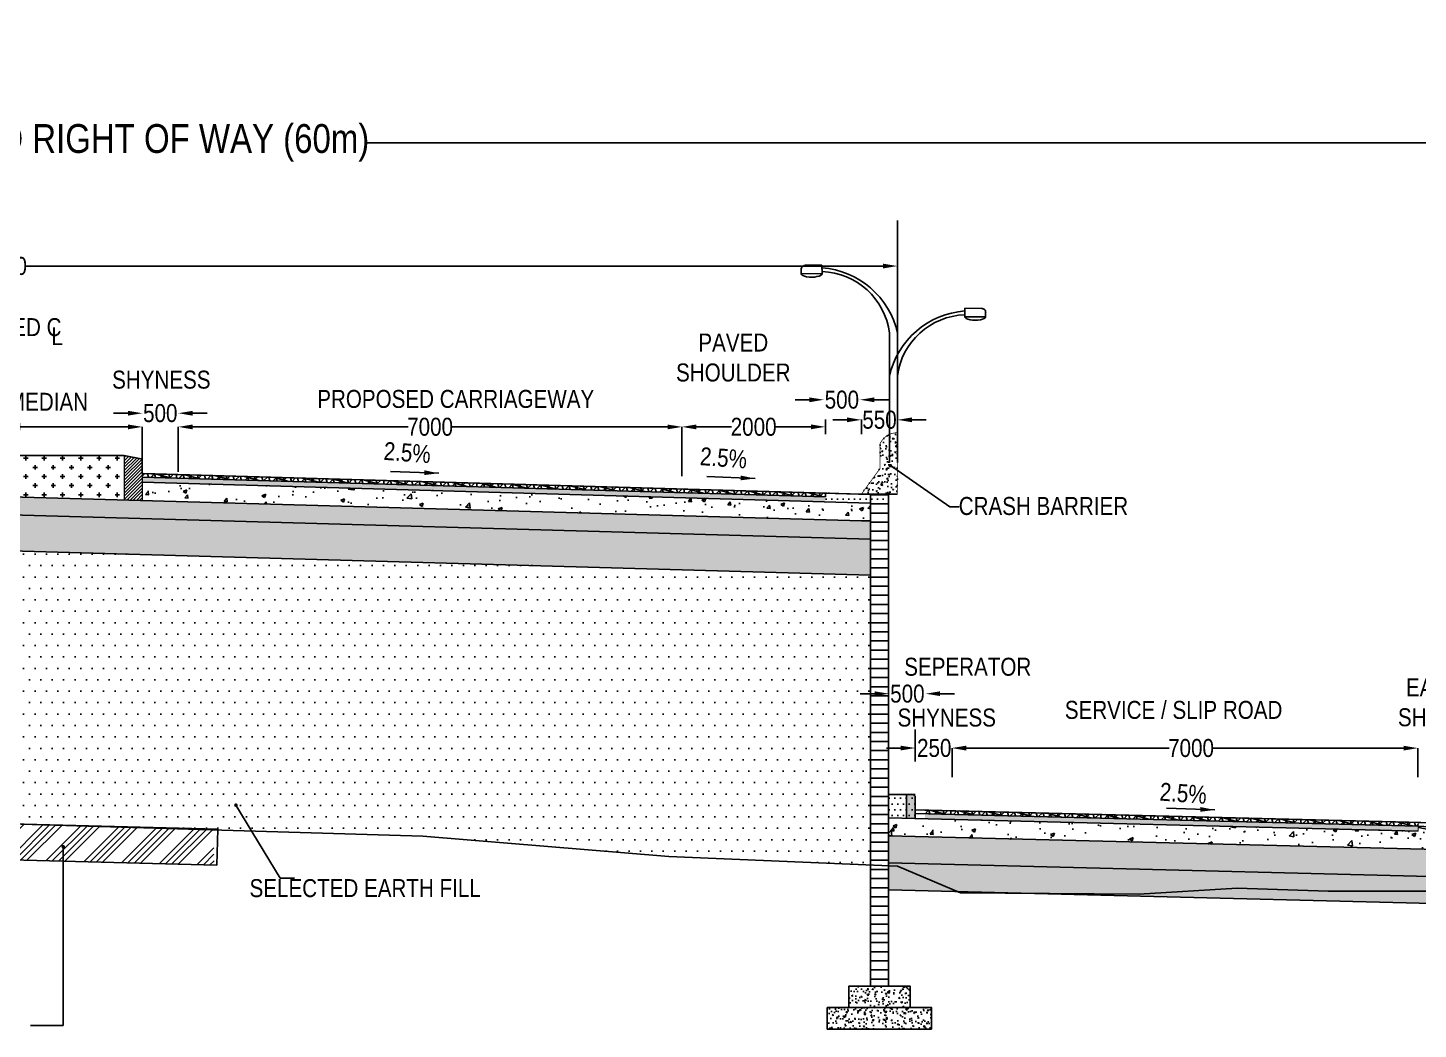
# Model space of a CAD drawing. Header units: millimetres. Extents: x 207528 to 778454, y -364692 to 101323.
# Drawn here: x 524444 to 543768, y -43203 to -29287 of the extents above; entities that cross this region are included whole.
import ezdxf

# ---------------------------------------------------------------- set-up
doc = ezdxf.new("R2010")
doc.units = ezdxf.units.MM
for name, color, linetype in [('Dim', 253, 'Continuous'), ('Dimension', 253, 'Continuous'), ('hatch', 253, 'Continuous')]:
    doc.layers.add(name, color=color, linetype=linetype)
doc.styles.add('DIM', font='ARIALN.TTF', dxfattribs={"height": 250})
doc.styles.add('STRIP PLAN STYLE', font='ARIALN.TTF')
doc.dimstyles.new('DIM', dxfattribs={"dimtxt": 250, "dimasz": 200, "dimexe": 0.18, "dimexo": 0.0625, "dimgap": 0.09, "dimtad": 0, "dimtih": 1, "dimtoh": 1, "dimdec": 0, "dimzin": 0, "dimdsep": 46, "dimtxsty": 'DIM', "dimcen": 0.09, "dimclrd": 256, "dimclrt": 7, "dimadec": 0, "dimazin": 0, "dimtfac": 1, "dimtdec": 0, "dimtofl": 0, "dimtmove": 0, "dimatfit": 3, "dimfxl": 1, "dimtolj": 1, "dimtzin": 0, "dimarcsym": 0})
doc.dimstyles.new('new', dxfattribs={"dimtxt": 150, "dimasz": 150, "dimexe": 100, "dimexo": 0.1, "dimgap": 0.09, "dimtad": 0, "dimtih": 1, "dimtoh": 1, "dimdec": 0, "dimzin": 0, "dimdsep": 46, "dimtxsty": 'DIM', "dimcen": 0.09, "dimclrd": 256, "dimclrt": 252, "dimadec": 0, "dimazin": 0, "dimtfac": 1, "dimtdec": 0, "dimtofl": 0, "dimtmove": 0, "dimatfit": 3, "dimfxl": 1, "dimtolj": 1, "dimtzin": 0, "dimlwd": -1, "dimarcsym": 0})
pattern_1 = [(0, (448185.95, -21627.63), (39.6875, 79.375), [0, -79.375])]

# ---------------------------------------------------------------- blocks, each defined once
blk = doc.blocks.new('*D481')
at = {"layer": 'Defpoints', "color": 0, "transparency": 16777216}
for p in [(522034, -34833), (522034, -35269), (526035, -35269)]:
    blk.add_point(p, dxfattribs=at)
at = {"layer": 'Dim', "color": 0, "lineweight": -2, "transparency": 16777216}
for p, q in [((522034, -35269), (522034, -34833)), ((526035, -35269), (526035, -34833))]:
    blk.add_line(p, q, dxfattribs=at)
at = {"layer": 'Dim', "lineweight": -2, "transparency": 16777216}
for p, q in [((522234, -34833), (523724, -34833)), ((525835, -34833), (524344, -34833))]:
    blk.add_line(p, q, dxfattribs=at)
at = {"layer": 'Dim', "transparency": 16777216}
for points in [[(522234, -34800), (522234, -34867), (522034, -34833)], [(525835, -34800), (525835, -34867), (526035, -34833)]]:
    blk.add_solid(points, dxfattribs=at)
at = {"layer": 'Dim', "color": 7, "transparency": 16777216, "insert": (524034, -34833), "char_height": 250, "attachment_point": 5, "style": 'DIM'}
blk.add_mtext('\\A1;4000', dxfattribs=at)
blk = doc.blocks.new('*D482')
at = {"layer": 'Defpoints', "color": 0, "transparency": 16777216}
for p in [(533535, -34833), (526535, -35459), (533535, -35519)]:
    blk.add_point(p, dxfattribs=at)
at = {"layer": 'Dim', "color": 0, "lineweight": -2, "transparency": 16777216}
for p, q in [((526535, -35459), (526535, -34833)), ((533535, -35519), (533535, -34833))]:
    blk.add_line(p, q, dxfattribs=at)
at = {"layer": 'Dim', "lineweight": -2, "transparency": 16777216}
for p, q in [((526735, -34833), (529730, -34833)), ((533335, -34833), (530340, -34833))]:
    blk.add_line(p, q, dxfattribs=at)
at = {"layer": 'Dim', "transparency": 16777216}
for points in [[(526735, -34800), (526735, -34867), (526535, -34833)], [(533335, -34800), (533335, -34867), (533535, -34833)]]:
    blk.add_solid(points, dxfattribs=at)
at = {"layer": 'Dim', "color": 7, "transparency": 16777216, "insert": (530035, -34833), "char_height": 250, "attachment_point": 5, "style": 'DIM'}
blk.add_mtext('\\A1;7000', dxfattribs=at)
blk = doc.blocks.new('*D483')
at = {"layer": 'Defpoints', "color": 0, "transparency": 16777216}
for p in [(526035, -34643), (526035, -34833), (526535, -34833)]:
    blk.add_point(p, dxfattribs=at)
at = {"layer": 'Dim', "lineweight": -2, "transparency": 16777216}
for p, q in [((525835, -34643), (525635, -34643)), ((526735, -34643), (526935, -34643))]:
    blk.add_line(p, q, dxfattribs=at)
at = {"layer": 'Dim', "color": 0, "lineweight": -2, "transparency": 16777216}
for p, q in [((526035, -34644), (526035, -34643)), ((526535, -34644), (526535, -34643))]:
    blk.add_line(p, q, dxfattribs=at)
at = {"layer": 'Dim', "transparency": 16777216}
for points in [[(525835, -34610), (525835, -34677), (526035, -34643)], [(526735, -34610), (526735, -34677), (526535, -34643)]]:
    blk.add_solid(points, dxfattribs=at)
at = {"layer": 'Dim', "color": 7, "transparency": 16777216, "insert": (526285, -34643), "char_height": 250, "attachment_point": 5, "style": 'DIM'}
blk.add_mtext('\\A1;500', dxfattribs=at)
blk = doc.blocks.new('*D484')
at = {"layer": 'Defpoints', "color": 0, "transparency": 16777216}
for p in [(536531, -34735), (536031, -34833), (536531, -34833)]:
    blk.add_point(p, dxfattribs=at)
at = {"layer": 'Dim', "lineweight": -2, "transparency": 16777216}
for p, q in [((535831, -34735), (535631, -34735)), ((536731, -34735), (536931, -34735))]:
    blk.add_line(p, q, dxfattribs=at)
at = {"layer": 'Dim', "color": 0, "lineweight": -2, "transparency": 16777216}
for p, q in [((536031, -34736), (536031, -34735)), ((536531, -34736), (536531, -34735))]:
    blk.add_line(p, q, dxfattribs=at)
at = {"layer": 'Dim', "transparency": 16777216}
for points in [[(535831, -34702), (535831, -34768), (536031, -34735)], [(536731, -34702), (536731, -34768), (536531, -34735)]]:
    blk.add_solid(points, dxfattribs=at)
at = {"layer": 'Dim', "color": 7, "transparency": 16777216, "insert": (536281, -34735), "char_height": 250, "attachment_point": 5, "style": 'DIM'}
blk.add_mtext('\\A1;550', dxfattribs=at)
blk = doc.blocks.new('*D465')
at = {"layer": 'Defpoints', "color": 0, "transparency": 16777216}
for p in [(533535, -34833), (535529, -34832), (535529, -34832)]:
    blk.add_point(p, dxfattribs=at)
at = {"layer": 'Dim', "color": 0, "lineweight": -2, "transparency": 16777216}
for p, q in [((533535, -34834), (533535, -34834)), ((535529, -34833), (535529, -34833))]:
    blk.add_line(p, q, dxfattribs=at)
at = {"layer": 'Dim', "lineweight": -2, "transparency": 16777216}
for p, q in [((533735, -34833), (534224, -34833)), ((535329, -34833), (534840, -34833))]:
    blk.add_line(p, q, dxfattribs=at)
at = {"layer": 'Dim', "transparency": 16777216}
for points in [[(533735, -34800), (533735, -34867), (533535, -34833)], [(535329, -34799), (535329, -34866), (535529, -34832)]]:
    blk.add_solid(points, dxfattribs=at)
at = {"layer": 'Dim', "color": 7, "transparency": 16777216, "insert": (534532, -34833), "char_height": 250, "attachment_point": 5, "style": 'DIM'}
blk.add_mtext('\\A1;2000', dxfattribs=at)
blk = doc.blocks.new('*D466')
at = {"layer": 'Defpoints', "color": 0, "transparency": 16777216}
for p in [(535507, -34456), (535507, -34730), (536009, -34730)]:
    blk.add_point(p, dxfattribs=at)
at = {"layer": 'Dim', "lineweight": -2, "transparency": 16777216}
for p, q in [((535307, -34456), (535107, -34456)), ((536209, -34456), (536409, -34456))]:
    blk.add_line(p, q, dxfattribs=at)
at = {"layer": 'Dim', "color": 0, "lineweight": -2, "transparency": 16777216}
for p, q in [((535507, -34458), (535507, -34456)), ((536009, -34458), (536009, -34456))]:
    blk.add_line(p, q, dxfattribs=at)
at = {"layer": 'Dim', "transparency": 16777216}
for points in [[(535307, -34423), (535307, -34490), (535507, -34456)], [(536209, -34423), (536209, -34490), (536009, -34456)]]:
    blk.add_solid(points, dxfattribs=at)
at = {"layer": 'Dim', "color": 7, "transparency": 16777216, "insert": (535758, -34456), "char_height": 250, "attachment_point": 5, "style": 'DIM'}
blk.add_mtext('\\A1;500', dxfattribs=at)
blk = doc.blocks.new('*D467')
at = {"layer": 'Defpoints', "color": 0, "transparency": 16777216}
for p in [(511538, -32214), (536531, -32308), (536531, -32598)]:
    blk.add_point(p, dxfattribs=at)
at = {"layer": 'Dim', "color": 0, "lineweight": -2, "transparency": 16777216}
for p, q in [((511538, -32597), (511538, -32598)), ((536531, -32597), (536531, -32598))]:
    blk.add_line(p, q, dxfattribs=at)
at = {"layer": 'Dim', "lineweight": -2, "transparency": 16777216}
for p, q in [((511738, -32598), (523647, -32598)), ((536331, -32598), (524422, -32598))]:
    blk.add_line(p, q, dxfattribs=at)
at = {"layer": 'Dim', "transparency": 16777216}
for points in [[(511738, -32565), (511738, -32631), (511538, -32598)], [(536331, -32565), (536331, -32631), (536531, -32598)]]:
    blk.add_solid(points, dxfattribs=at)
at = {"layer": 'Dim', "color": 7, "transparency": 16777216, "insert": (524034, -32598), "char_height": 250, "attachment_point": 5, "style": 'DIM'}
blk.add_mtext('\\A1;25000', dxfattribs=at)
blk = doc.blocks.new('*D468')
at = {"layer": 'Defpoints', "color": 0, "transparency": 16777216}
for p in [(494034, -30254), (554034, -30202), (554034, -30886)]:
    blk.add_point(p, dxfattribs=at)
at = {"layer": 'Dim', "color": 0, "lineweight": -2, "transparency": 16777216}
for p, q in [((494034, -30254), (494034, -30886)), ((554034, -30202), (554034, -30886))]:
    blk.add_line(p, q, dxfattribs=at)
at = {"layer": 'Dim', "lineweight": -2, "transparency": 16777216}
for p, q in [((494234, -30886), (521813, -30886)), ((553834, -30886), (529158, -30886))]:
    blk.add_line(p, q, dxfattribs=at)
at = {"layer": 'Dim', "transparency": 16777216}
for points in [[(494234, -30852), (494234, -30919), (494034, -30886)], [(553834, -30852), (553834, -30919), (554034, -30886)]]:
    blk.add_solid(points, dxfattribs=at)
at = {"layer": 'Dim', "color": 7, "transparency": 16777216, "insert": (525486, -30886), "char_height": 400, "attachment_point": 5, "style": 'STRIP PLAN STYLE'}
blk.add_mtext('\\A1;PROPOSED RIGHT OF WAY (60m)', dxfattribs=at)
blk = doc.blocks.new('DDD')
for p, q in [((1867070, -106568), (1867071, -106627)), ((1867071, -106627), (1867359, -106625)), ((1867358, -106507), (1867129, -106509)), ((1867359, -106625), (1867358, -106507)), ((1868297, -107444), (1868295, -109214)), ((1868407, -107450), (1868407, -109214))]:
    blk.add_line(p, q)
for centre, major_axis, start_param, end_param in [((1867129, -106568), (41.7, 41.7), 0.793568, 2.364365), ((1867273, -107703), (-822, 822), 4.14637, 5.423964), ((1867323, -107580), (-343, 922), 4.488864, 5.890241)]:
    blk.add_ellipse(centre, major_axis=major_axis, ratio=1, start_param=start_param, end_param=end_param)
at = {"extrusion": (0, 0, -1)}
blk.add_ellipse((1867215, -106626), major_axis=(144, 1), ratio=0.331897, start_param=0, end_param=3.141593, dxfattribs=at)
blk = doc.blocks.new('DUAL LIGHT')
for p, q in [((1621822, -144545), (1621823, -144427)), ((1621823, -144427), (1622052, -144429)), ((1622110, -144488), (1622110, -144547)), ((1622110, -144547), (1621822, -144545)), ((1620774, -145370), (1620774, -146570)), ((1620884, -145364), (1620885, -146570))]:
    blk.add_line(p, q)
at = {"extrusion": (0, 0, -1)}
for centre, major_axis, start_param, end_param in [((1621908, -145623), (822, 822), 4.14637, 5.423964), ((1621858, -145500), (343, 922), 4.488864, 5.890241), ((1622052, -144487), (-41.7, 41.7), 0.793568, 2.364365)]:
    blk.add_ellipse(centre, major_axis=major_axis, ratio=1, start_param=start_param, end_param=end_param, dxfattribs=at)
blk.add_ellipse((1621966, -144546), major_axis=(-144, 1), ratio=0.331897, start_param=0, end_param=3.141593)
blk.add_blockref('DDD', (-247523, -37321))
blk = doc.blocks.new('*D506')
at = {"layer": 'Defpoints', "color": 0, "transparency": 16777216}
for p in [(536414, -38541), (536414, -38889), (536924, -38889)]:
    blk.add_point(p, dxfattribs=at)
at = {"layer": 'Dim', "lineweight": -2, "transparency": 16777216}
for p, q in [((536214, -38541), (536014, -38541)), ((537124, -38541), (537324, -38541))]:
    blk.add_line(p, q, dxfattribs=at)
at = {"layer": 'Dim', "color": 0, "lineweight": -2, "transparency": 16777216}
for p, q in [((536414, -38542), (536414, -38541)), ((536924, -38542), (536924, -38541))]:
    blk.add_line(p, q, dxfattribs=at)
at = {"layer": 'Dim', "transparency": 16777216}
for points in [[(536214, -38508), (536214, -38574), (536414, -38541)], [(537124, -38508), (537124, -38574), (536924, -38541)]]:
    blk.add_solid(points, dxfattribs=at)
at = {"layer": 'Dim', "color": 7, "transparency": 16777216, "insert": (536669, -38541), "char_height": 250, "attachment_point": 5, "style": 'DIM'}
blk.add_mtext('\\A1;500', dxfattribs=at)
blk = doc.blocks.new('*D507')
at = {"layer": 'Defpoints', "color": 0, "transparency": 16777216}
for p in [(543764, -39297), (537290, -39700), (543764, -39700)]:
    blk.add_point(p, dxfattribs=at)
at = {"layer": 'Dim', "color": 0, "lineweight": -2, "transparency": 16777216}
for p, q in [((537290, -39700), (537290, -39297)), ((543764, -39700), (543764, -39297))]:
    blk.add_line(p, q, dxfattribs=at)
at = {"layer": 'Dim', "lineweight": -2, "transparency": 16777216}
for p, q in [((537490, -39297), (540306, -39297)), ((543564, -39297), (540916, -39297))]:
    blk.add_line(p, q, dxfattribs=at)
at = {"layer": 'Dim', "transparency": 16777216}
for points in [[(537490, -39264), (537490, -39331), (537290, -39297)], [(543564, -39264), (543564, -39331), (543764, -39297)]]:
    blk.add_solid(points, dxfattribs=at)
at = {"layer": 'Dim', "color": 7, "transparency": 16777216, "insert": (540611, -39297), "char_height": 250, "attachment_point": 5, "style": 'DIM'}
blk.add_mtext('\\A1;7000', dxfattribs=at)
blk = doc.blocks.new('*D508')
at = {"layer": 'Defpoints', "color": 0, "transparency": 16777216}
for p in [(536777, -39296), (536777, -39613), (537287, -39613)]:
    blk.add_point(p, dxfattribs=at)
at = {"layer": 'Dim', "lineweight": -2, "transparency": 16777216}
for p, q in [((536577, -39296), (536377, -39296)), ((537487, -39296), (537687, -39296))]:
    blk.add_line(p, q, dxfattribs=at)
at = {"layer": 'Dim', "color": 0, "lineweight": -2, "transparency": 16777216}
for p, q in [((536777, -39297), (536777, -39296)), ((537287, -39297), (537287, -39296))]:
    blk.add_line(p, q, dxfattribs=at)
at = {"layer": 'Dim', "transparency": 16777216}
for points in [[(536577, -39263), (536577, -39329), (536777, -39296)], [(537487, -39263), (537487, -39329), (537287, -39296)]]:
    blk.add_solid(points, dxfattribs=at)
at = {"layer": 'Dim', "color": 7, "transparency": 16777216, "insert": (537042, -39296), "char_height": 250, "attachment_point": 5, "style": 'DIM'}
blk.add_mtext('\\A1;250', dxfattribs=at)

msp = doc.modelspace()

# ---------------------------------------------------------------- hatches: boundary and pattern name
h = msp.add_hatch()
h.set_pattern_fill('GOST_GLASS', color=41, scale=5)
h.set_pattern_definition([(45, (448185.948, -103130.488), (42.426407, -4e-15), [25, -35]), (45, (448196.554, -103130.488), (42.426407, -4e-15), [10, -50]), (45, (448185.948, -103119.88), (42.426407, -4e-15), [10, -50])])
h.paths.add_polyline_path([(526034.6, -35601.1), (526034.6, -35531.1), (535529.2, -35805.2), (535529.2, -35873.7)])
at = {"ltscale": 0.1}
h = msp.add_hatch(dxfattribs=at)
h.set_pattern_fill('LINE', color=256, scale=40, style=0)
h.set_pattern_definition([(0, (446685.95, 42455.75), (0, 127), [])])
h.paths.add_polyline_path([(536155.7, -35768.5), (536405.7, -35768.5), (536405.7, -41152.3), (536155.7, -41113.4)])
h.paths.add_polyline_path([(536155.7, -41113.4), (536405.7, -41152.3), (536405.7, -42602.9), (536155.7, -42602.9)])
h = msp.add_hatch(color=256)
h.dxf.hatch_style = 1
h.paths.add_polyline_path([(536779.2, -39986.5, 0.4142136), (536729.2, -39936.5), (536656, -39936.5), (536656, -40272.3), (536779.2, -40275.4)])
h = msp.add_hatch()
h.set_pattern_fill('GOST_GLASS', color=41, scale=5)
h.set_pattern_definition([(45, (412542.996, -53854.15), (42.426407, -4e-15), [25, -35]), (45, (412553.602, -53854.15), (42.426407, -4e-15), [10, -50]), (45, (412542.996, -53843.545), (42.426407, -4e-15), [10, -50])])
h.paths.add_polyline_path([(536914.9, -40208.7), (536914.9, -40278.8), (542494, -40418.2), (542740.4, -40398.6), (543138.6, -40364.3)])
h.paths.add_polyline_path([(543768.1, -40380.1), (543768.1, -40450.1), (542494, -40418.2), (542740.4, -40398.6), (543138.6, -40364.3)])
at = {"layer": 'Dim'}
h = msp.add_hatch(dxfattribs=at)
h.set_pattern_fill('AR-CONC', color=256)
h.set_pattern_definition([(50, (448686.07, 42418.25), (182.18467, -15.93909), [19.05, -209.55]), (355, (448686.07, 42418.25), (-35.24342, 191.05685), [15.24, -167.64058]), (100.45144, (448701.25, 42416.92), (146.94125, 175.11775), [16.19, -178.09024]), (46.1842, (448686.07, 42469.05), (271.07904, -42.04233), [28.575, -314.325]), (96.63556, (448708.66, 42465.55), (237.40413, 247.4261), [24.285, -267.1356]), (351.18415, (448686.07, 42469.05), (237.40413, 247.4261), [22.85997, -251.4597]), (21, (448711.47, 42456.35), (151.6144, -102.2652), [19.05, -209.55]), (326, (448711.47, 42456.35), (61.80203, 184.18797), [15.24, -167.64]), (71.45144, (448724.1, 42447.83), (213.41642, 81.92277), [16.19, -178.08994]), (37.5, (448686.07, 42418.25), (3.088603, 84.55504), [0, -165.608, 0, -170.18, 0, -168.275]), (7.5, (448686.07, 42418.25), (66.81966, 100.180575), [0, -97.028, 0, -161.798, 0, -64.135]), (327.5, (448629.43, 42418.25), (135.590595, -5.728744), [0, -63.5, 0, -198.12, 0, -262.89]), (317.5, (448604.03, 42418.25), (148.12918, 25.42649), [0, -82.55, 0, -131.572, 0, -186.69])])
h.paths.add_polyline_path([(536287.8, -35070.1), (536294.3, -35056.4), (536313.9, -35024.3), (536331, -35002.9), (536355.4, -34978.7), (536395.2, -34950.1), (536428.2, -34933.9), (536460.9, -34923), (536499.2, -34915.9), (536530.7, -34914.4), (536530.7, -34972.4), (536530.7, -35768.5), (536029.3, -35756), (536288.1, -35412)])
h = msp.add_hatch(dxfattribs=at)
h.set_pattern_fill('ANSI31', color=256, scale=10)
h.set_pattern_definition([(45, (448185.948, 42455.753), (-22.45064, 22.45064), [])])
h.paths.add_polyline_path([(525784.6, -35481), (525784.7, -35231.1), (526034.6, -35280.7), (526034.6, -35481), (526034.6, -35851.2), (525784.6, -35845)])
h = msp.add_hatch(dxfattribs=at)
h.set_pattern_fill('AR-CONC', color=256, scale=3)
h.set_pattern_definition([(50, (448185.95, -21627.63), (546.554, -47.8173), [57.15, -628.65]), (355, (448185.95, -21627.6), (-105.7303, 573.1705), [45.72, -502.9218]), (100.45144, (448231.5, -21631.6), (440.8237, 525.3533), [48.57, -534.2707]), (46.1842, (448185.95, -21475.2), (813.237, -126.127), [85.725, -942.975]), (96.6356, (448253.7, -21485.7), (712.2124, 742.2784), [72.855, -801.407]), (351.1842, (448185.95, -21475.2), (712.2124, 742.278), [68.58, -754.379]), (21, (448262.15, -21513.33), (454.8432, -306.7956), [57.15, -628.65]), (326, (448262.15, -21513.3), (185.406, 552.564), [45.72, -502.92]), (71.45144, (448300.05, -21538.9), (640.2493, 245.7683), [48.57, -534.2698]), (37.5, (448185.95, -21627.63), (9.2658, 253.6651), [0, -496.824, 0, -510.54, 0, -504.825]), (7.5, (448185.95, -21627.63), (200.459, 300.5417), [0, -291.084, 0, -485.394, 0, -192.405]), (327.5, (448016.02, -21627.63), (406.7718, -17.18623), [0, -190.5, 0, -594.36, 0, -788.67]), (317.5, (447939.82, -21627.63), (444.3875, 76.2795), [0, -247.65, 0, -394.716, 0, -560.07])])
h.paths.add_polyline_path([(526034.6, -35601.1), (536155.7, -35891.7), (536155.7, -36029.1), (536155.7, -36138.6), (526034.6, -35851.2)])
h = msp.add_hatch(dxfattribs=at)
h.set_pattern_fill('ANSI34', color=256, scale=20)
h.set_pattern_definition([(45, (448180, -79122.26), (-269.4077, 269.4077), []), (45, (448269.8, -79122.26), (-269.4077, 269.4077), []), (45, (448359.6, -79122.26), (-269.4077, 269.4077), []), (45, (448449.4, -79122.26), (-269.4077, 269.4077), [])])
h.paths.add_polyline_path([(524025.6, -40346.1), (526026.7, -40392.4), (527026.4, -40421.1), (527032.6, -40921.4), (524032.6, -40846.4)])
h = msp.add_hatch(dxfattribs=at)
h.set_pattern_fill('AR-CONC', color=256, scale=3)
h.set_pattern_definition([(50, (412543, -53854.15), (546.554, -47.8173), [57.15, -628.65]), (355, (412543, -53854.15), (-105.7303, 573.1705), [45.72, -502.9218]), (100.45144, (412588.54, -53858.14), (440.8237, 525.3533), [48.57, -534.2707]), (46.1842, (412543, -53701.75), (813.237, -126.127), [85.725, -942.975]), (96.63556, (412610.8, -53712.3), (712.2124, 742.2784), [72.855, -801.407]), (351.18415, (412543, -53701.75), (712.2124, 742.2784), [68.58, -754.379]), (21, (412619.2, -53739.85), (454.8432, -306.7956), [57.15, -628.65]), (326, (412619.2, -53739.85), (185.406, 552.564), [45.72, -502.92]), (71.45144, (412657.1, -53765.4), (640.2493, 245.7683), [48.57, -534.2698]), (37.5, (412543, -53854.15), (9.2658, 253.66512), [0, -496.824, 0, -510.54, 0, -504.825]), (7.5, (412543, -53854.15), (200.459, 300.5417), [0, -291.084, 0, -485.394, 0, -192.405]), (327.5, (412373.07, -53854.15), (406.7718, -17.18623), [0, -190.5, 0, -594.36, 0, -788.67]), (317.5, (412296.87, -53854.15), (444.3875, 76.2795), [0, -247.65, 0, -394.716, 0, -560.07])])
h.paths.add_polyline_path([(543914.9, -40453.8), (542494, -40418.2), (541596.2, -40489.7), (540413, -40545.7), (538874.5, -40553.5), (537571.8, -40492.6), (536405.7, -40474.4), (536405.7, -40525.8), (543914.9, -40703.8)])
h.paths.add_polyline_path([(542494, -40418.2), (536914.9, -40278.8), (536405.7, -40266), (536405.7, -40474.4), (537571.8, -40492.6), (538874.5, -40553.5), (540413, -40545.7), (541596.2, -40489.7)])
at = {"layer": 'hatch'}
h = msp.add_hatch(dxfattribs=at)
h.set_pattern_fill('CROSS', color=61, scale=20)
h.set_pattern_definition([(0, (448185.95, 42455.75), (127, 127), [63.5, -190.5]), (90, (448217.7, 42424), (-127, 127), [63.5, -190.5])])
h.paths.add_polyline_path([(524034.3, -35231), (525784.7, -35231.1), (525784.7, -35481.1), (525784.6, -35845), (524034.3, -35801.2)])
h = msp.add_hatch(dxfattribs=at)
h.set_pattern_fill('NET3', color=256, scale=30, angle=45)
h.set_pattern_definition([(45, (448185.95, -103130.49), (-67.35192, 67.35192), []), (105, (448185.95, -103130.49), (-92.004435, -24.65251), []), (165, (448185.95, -103130.49), (-24.65251, -92.004435), [])])
h.paths.add_polyline_path([(526034.6, -35531.1), (526034.6, -35481.1), (535529.2, -35758.1), (535529.2, -35805.2)])
h = msp.add_hatch(dxfattribs=at)
h.set_pattern_fill('GRAVEL', color=11, scale=25)
h.set_pattern_definition([(228.01279, (448643.148, -20992.626), (-5080, -5715), [85.4304, -8457.621]), (184.96974, (448585.998, -21056.126), (7619.999997, 635.000036), [146.601, -14513.5122]), (132.510447, (448439.948, -21068.826), (6350.000003, -6984.999998), [103.3704, -10233.6807]), (267.27369, (448192.298, -21227.576), (635.000001, 12700), [133.501, -13216.6094]), (292.833654, (448185.948, -21360.926), (-3175, 7620), [130.9084, -12959.952]), (357.27369, (448236.748, -21481.576), (-12700, 635.000001), [133.501, -13216.6094]), (37.69424, (448370.098, -21487.926), (-8254.9999996, -6350.0000005), [176.5484, -17478.279]), (72.255328, (448509.798, -21379.976), (4445.000001, 13969.9999996), [166.68, -16501.314]), (121.429566, (448560.598, -21221.226), (-5080.000001, 8255), [133.9532, -13261.3864]), (175.23636, (448490.75, -21106.926), (6985, -635), [152.9283, -7493.4842]), (222.397438, (448338.348, -21094.226), (-7619.9999998, -6985.0000003), [197.7695, -19579.193]), (138.814075, (448820.95, -21233.926), (-4445, 3810), [67.501, -6682.6415]), (171.469234, (448770.148, -21189.476), (8255, -1269.999999), [128.4205, -12713.6597]), (225, (448643.15, -21170.43), (-9e-14, -635), [89.8023, -808.2233]), (203.19859, (448598.7, -21094.23), (3175, 1270), [48.3603, -4787.6556]), (291.80141, (448554.25, -21113.28), (-635, 1905), [68.3914, -3351.1882]), (30.96376, (448579.65, -21176.78), (1905, 1270), [111.08, -3591.5745]), (161.56505, (448674.9, -21119.63), (1270, -635), [80.322, -1927.7245]), (16.38954, (448185.948, -21113.276), (6350, 1905), [112.522, -11139.7067]), (70.346176, (448293.898, -21081.526), (-2540, -6985), [94.3997, -9345.554]), (293.19859, (448674.9, -20992.63), (-1270, 3175), [96.72, -4739.296]), (343.61046, (448712.998, -21081.526), (-6350, 1905), [112.522, -11139.7067]), (339.443955, (448185.95, -21506.98), (-3175, 1270), [108.509, -5316.9336]), (294.77514, (448287.548, -21545.076), (-3175.000004, 6984.999998), [90.918, -9000.8983]), (66.80141, (448681.25, -21627.63), (1270, 3175), [96.72, -4739.296]), (17.354025, (448719.348, -21538.726), (-8255, -2540), [106.4457, -10538.094]), (69.44395, (448370.1, -21627.63), (-1270, -3175), [54.2544, -5371.188]), (101.30993, (448643.15, -21627.63), (-635, 2540), [32.3787, -3205.4987]), (165.96376, (448636.8, -21595.88), (1905, -635), [130.9084, -2487.2636]), (186.009006, (448509.798, -21564.126), (6350, 635), [121.3167, -12010.3412]), (303.69007, (448579.65, -21233.93), (-635, 1270), [91.581, -2197.944]), (353.157227, (448630.448, -21310.126), (10795, -1269.9999994), [159.889, -15829.0023]), (60.945396, (448789.2, -21329.176), (-2540, -4445), [65.377, -6472.348]), (90, (448820.95, -21272), (-635, 635), [38.1, -596.9]), (120.25644, (448497.098, -21545.076), (2540, -4445), [88.2167, -8733.485]), (48.01279, (448452.648, -21468.876), (5080, 5715), [170.8607, -8372.1905]), (0, (448566.95, -21341.9), (635, 635), [165.1, -469.9]), (325.304846, (448732.048, -21341.876), (6350.000002, -4444.999997), [100.4024, -9939.829]), (254.0546, (448814.6, -21399.03), (-635, -2540), [92.4573, -4530.4125]), (207.645975, (448789.198, -21487.926), (-12065.0000004, -6349.999999), [150.5363, -14903.116]), (175.42608, (448655.848, -21557.776), (-8255, 635), [159.2574, -15766.4616])])
h.paths.add_polyline_path([(524034.9, -36051.3), (524034.9, -35801.2), (536155.7, -36138.6), (536155.7, -36221.5), (536155.7, -36391.8)])
h = msp.add_hatch(dxfattribs=at)
h.set_pattern_fill('DOTS', scale=50)
h.set_pattern_definition(pattern_1)
h.paths.add_polyline_path([(535529.2, -35755.2), (536405.7, -35768.5), (536405.7, -35821.4), (536405.7, -35903.4), (535531, -35873.7)])
h = msp.add_hatch(dxfattribs=at)
h.set_pattern_fill('DOTS', color=25, scale=50)
h.set_pattern_definition(pattern_1)
h.paths.add_polyline_path([(524034.9, -36051.3), (536155.7, -36391.8), (536155.7, -36892), (524034.9, -36551.5)])
h = msp.add_hatch(dxfattribs=at)
h.set_pattern_fill('DOTS', scale=100)
h.set_pattern_definition([(0, (448185.95, 42455.75), (79.375, 158.75), [0, -158.75])])
h.paths.add_polyline_path([(524034.9, -36551.5), (536155.7, -36892), (536155.7, -40730.1), (536155.7, -40922.4), (533353.3, -40803.7), (529936.2, -40520.7), (524034.9, -40346.3)])
h = msp.add_hatch(dxfattribs=at)
h.set_pattern_fill('DOTS', color=25, scale=50)
h.set_pattern_definition([(0, (-803791.75, 54382.31), (39.6875, 79.375), [0, -79.375])])
h.paths.add_polyline_path([(536791.7, -40275.6), (536406.3, -40265.9), (536406.3, -39939.9), (536791.7, -39939.9)])
h = msp.add_hatch(dxfattribs=at)
h.set_pattern_fill('NET3', color=256, scale=30, angle=45)
h.set_pattern_definition([(45, (412543, -53854.15), (-67.35192, 67.35192), []), (105, (412543, -53854.15), (-92.004435, -24.652514), []), (165, (412543, -53854.15), (-24.652514, -92.004435), [])])
h.paths.add_polyline_path([(536914.9, -40158.7), (536914.9, -40208.7), (543138.6, -40364.3), (543588.7, -40325.6)])
h.paths.add_polyline_path([(543768.1, -40330), (543768.1, -40380.1), (543138.6, -40364.3), (543588.7, -40325.6)])
h = msp.add_hatch(dxfattribs=at)
h.set_pattern_fill('GRAVEL', color=11, scale=25)
h.set_pattern_definition([(228.012788, (197197.884, -107775.83), (-5080.0000004, -5714.9999996), [85.4304, -8457.6209]), (184.969741, (197140.734, -107839.328), (7619.999997, 635.0000362), [146.6012, -14513.5122]), (132.510447, (196994.684, -107852.028), (6350.0000027, -6984.9999976), [103.3704, -10233.6807]), (267.273689, (196747.034, -108010.778), (635.0000013, 12700), [133.5011, -13216.6094]), (292.833654, (196740.684, -108144.128), (-3175.0000003, 7620), [130.9084, -12959.9519]), (357.273689, (196791.484, -108264.778), (-12700, 635.0000013), [133.5011, -13216.6094]), (37.6942405, (196924.834, -108271.128), (-8254.9999996, -6350.0000005), [176.5484, -17478.2788]), (72.255328, (197064.534, -108163.178), (4445.0000012, 13969.9999996), [166.6799, -16501.3142]), (121.429566, (197115.334, -108004.428), (-5080.0000007, 8254.9999996), [133.9532, -13261.3864]), (175.236358, (197045.484, -107890.13), (6985, -635.000001), [152.9283, -7493.4842]), (222.397438, (196893.084, -107877.428), (-7619.9999998, -6985.0000003), [197.7695, -19579.1931]), (138.814075, (197375.684, -108017.13), (-4445, 3810), [67.5011, -6682.6415]), (171.469234, (197324.884, -107972.678), (8255.0000002, -1269.9999986), [128.4205, -12713.6597]), (225, (197197.9, -107953.63), (-9e-14, -635), [89.8023, -808.2233]), (203.19859, (197153.43, -107877.43), (3175, 1270), [48.3603, -4787.6556]), (291.80141, (197108.98, -107896.48), (-635, 1905), [68.3914, -3351.1882]), (30.963757, (197134.38, -107959.98), (1905, 1270), [111.0799, -3591.5745]), (161.56505, (197229.63, -107902.83), (1270, -635), [80.3218, -1927.7245]), (16.38954, (196740.684, -107896.478), (6350, 1905), [112.522, -11139.7067]), (70.346176, (196848.634, -107864.73), (-2540, -6985), [94.3997, -9345.5539]), (293.19859, (197229.63, -107775.83), (-1270, 3175), [96.72, -4739.2959]), (343.61046, (197267.734, -107864.728), (-6350, 1904.9999996), [112.522, -11139.7067]), (339.443955, (196740.684, -108290.18), (-3175, 1270), [108.5088, -5316.9336]), (294.77514, (196842.284, -108328.28), (-3175.000004, 6984.9999983), [90.918, -9000.8983]), (66.80141, (197235.98, -108410.83), (1270, 3175), [96.72, -4739.2959]), (17.354025, (197274.084, -108321.928), (-8255, -2540.0000005), [106.4457, -10538.094]), (69.443955, (196924.834, -108410.83), (-1270, -3175), [54.2544, -5371.188]), (101.309932, (197197.88, -108410.83), (-635, 2540), [32.3787, -3205.4987]), (165.963757, (197191.53, -108379.08), (1905, -635), [130.9084, -2487.2636]), (186.009006, (197064.534, -108347.328), (6350, 635.0000003), [121.3167, -12010.3412]), (303.69007, (197134.38, -108017.13), (-635, 1270), [91.581, -2197.9441]), (353.1572266, (197185.184, -108093.328), (10795, -1269.9999994), [159.8892, -15829.0023]), (60.945396, (197343.934, -108112.38), (-2540, -4445), [65.3771, -6472.3481]), (90, (197375.7, -108055.2), (-635, 635), [38.1, -596.9]), (120.256437, (197051.834, -108328.28), (2539.9999997, -4445), [88.2167, -8733.4852]), (48.012787, (197007.384, -108252.08), (5080.0000004, 5714.9999996), [170.8607, -8372.1905]), (0, (197121.7, -108125.1), (635, 635), [165.1, -469.9]), (325.304846, (197286.784, -108125.08), (6350.0000024, -4444.9999966), [100.4024, -9939.8292]), (254.054604, (197369.33, -108182.23), (-635, -2540), [92.4573, -4530.4125]), (207.645975, (197343.934, -108271.128), (-12065.0000004, -6349.9999992), [150.5363, -14903.1161]), (175.426079, (197210.584, -108340.978), (-8255, 635), [159.2574, -15766.4616])])
h.paths.add_polyline_path([(545090, -40526.4), (544767.2, -40365), (543768.1, -40330), (543767.6, -40330), (543767.6, -40450.2), (543888.2, -40450.2), (543888.2, -40484.3)])
h = msp.add_hatch(dxfattribs=at)
h.set_pattern_fill('GRAVEL', color=11, scale=25)
h.set_pattern_definition([(228.012788, (413000.196, -53219.15), (-5080, -5715), [85.4304, -8457.621]), (184.96974, (412943.046, -53282.65), (7619.999997, 635.000036), [146.6012, -14513.5122]), (132.510447, (412796.996, -53295.35), (6350.000003, -6984.999998), [103.3704, -10233.6807]), (267.27369, (412549.346, -53454.1), (635.000001, 12700), [133.501, -13216.6094]), (292.833654, (412542.996, -53587.45), (-3175, 7620), [130.9084, -12959.952]), (357.27369, (412593.796, -53708.1), (-12700, 635.000001), [133.501, -13216.6094]), (37.69424, (412727.146, -53714.451), (-8254.9999996, -6350.0000005), [176.5484, -17478.2788]), (72.255328, (412866.846, -53606.501), (4445.000001, 13969.9999996), [166.68, -16501.3142]), (121.429566, (412917.646, -53447.75), (-5080.000001, 8254.9999996), [133.9532, -13261.3864]), (175.23636, (412847.796, -53333.45), (6985, -635.000001), [152.9283, -7493.4842]), (222.397438, (412695.396, -53320.751), (-7619.9999998, -6985.0000003), [197.7695, -19579.193]), (138.814075, (413177.996, -53460.45), (-4445, 3810), [67.501, -6682.6415]), (171.469234, (413127.196, -53416), (8255, -1269.9999986), [128.4205, -12713.6597]), (225, (413000.2, -53396.95), (-9e-14, -635), [89.8023, -808.2233]), (203.19859, (412955.746, -53320.75), (3175, 1270), [48.3603, -4787.6556]), (291.80141, (412911.3, -53339.8), (-635, 1905), [68.3914, -3351.1882]), (30.96376, (412936.7, -53403.3), (1905, 1270), [111.08, -3591.5745]), (161.56505, (413031.95, -53346.15), (1270, -635), [80.3218, -1927.7245]), (16.38954, (412542.996, -53339.8), (6350, 1905), [112.522, -11139.7067]), (70.346176, (412650.946, -53308.05), (-2540, -6985), [94.3997, -9345.554]), (293.19859, (413031.946, -53219.15), (-1270, 3175), [96.72, -4739.296]), (343.61046, (413070.046, -53308.05), (-6350, 1905), [112.522, -11139.7067]), (339.443955, (412542.996, -53733.5), (-3175, 1270), [108.5088, -5316.9336]), (294.77514, (412644.596, -53771.6), (-3175.000004, 6984.999998), [90.918, -9000.8983]), (66.80141, (413038.296, -53854.15), (1270, 3175), [96.72, -4739.296]), (17.354025, (413076.396, -53765.25), (-8255, -2540), [106.4457, -10538.094]), (69.443955, (412727.146, -53854.15), (-1270, -3175), [54.2544, -5371.188]), (101.30993, (413000.2, -53854.15), (-635, 2540), [32.3787, -3205.4987]), (165.96376, (412993.85, -53822.4), (1905, -635), [130.9084, -2487.2636]), (186.009006, (412866.846, -53790.65), (6350, 635), [121.3167, -12010.3412]), (303.69007, (412936.7, -53460.45), (-635, 1270), [91.581, -2197.944]), (353.157227, (412987.496, -53536.651), (10795, -1269.9999994), [159.8892, -15829.0023]), (60.945396, (413146.246, -53555.7), (-2540, -4445), [65.377, -6472.348]), (90, (413178, -53498.55), (-635, 635), [38.1, -596.9]), (120.256437, (412854.146, -53771.6), (2540, -4445), [88.2167, -8733.4852]), (48.012787, (412809.696, -53695.4), (5080, 5715), [170.8607, -8372.1905]), (0, (412924, -53568.4), (635, 635), [165.1, -469.9]), (325.304846, (413089.096, -53568.4), (6350.000002, -4444.999997), [100.4024, -9939.8292]), (254.054604, (413171.646, -53625.55), (-635, -2540), [92.4573, -4530.4125]), (207.645975, (413146.246, -53714.45), (-12065.0000004, -6349.999999), [150.5363, -14903.116]), (175.426079, (413012.896, -53784.301), (-8255, 635), [159.2574, -15766.4616])])
h.paths.add_polyline_path([(545525.5, -40744.1), (546315.9, -41139.2), (536405.7, -40891.5), (536405.7, -40516.1)])
h = msp.add_hatch(dxfattribs=at)
h.set_pattern_fill('DOTS', color=25, scale=50)
h.set_pattern_definition([(0, (412542.996, -53854.15), (39.6875, 79.375), [0, -79.375])])
h.paths.add_polyline_path([(546315.9, -41139.2), (547105.3, -41533.8), (536405.7, -41266.3), (536405.7, -40891.5), (536541.9, -40894.9)])
h = msp.add_hatch(dxfattribs=at)
h.set_pattern_fill('AR-CONC', color=256, angle=90)
h.set_pattern_definition([(140, (447060.95, 42455.75), (15.93909, 182.18467), [19.05, -209.55]), (85, (447060.95, 42455.75), (-191.05685, -35.24342), [15.24, -167.64058]), (190.45144, (447062.28, 42470.93), (-175.11775, 146.94125), [16.19, -178.09024]), (136.1842, (447010.15, 42455.75), (42.04233, 271.07904), [28.575, -314.325]), (186.63556, (447013.65, 42478.34), (-247.4261, 237.40413), [24.285, -267.1356]), (81.18415, (447010.15, 42455.75), (-247.4261, 237.40413), [22.85997, -251.45973]), (111, (447022.85, 42481.15), (102.2652, 151.6144), [19.05, -209.55]), (56, (447022.85, 42481.15), (-184.18797, 61.80203), [15.24, -167.64]), (161.45145, (447031.37, 42493.79), (-81.92277, 213.41642), [16.19, -178.08994]), (127.5, (447060.95, 42455.75), (-84.55504, 3.088603), [0, -165.608, 0, -170.18, 0, -168.275]), (97.5, (447060.95, 42455.75), (-100.180575, 66.81966), [0, -97.028, 0, -161.798, 0, -64.135]), (57.5, (447060.95, 42399.11), (5.728744, 135.590595), [0, -63.5, 0, -198.12, 0, -262.89]), (47.5, (447060.95, 42373.71), (-25.42649, 148.12918), [0, -82.55, 0, -131.572, 0, -186.69])])
h.paths.add_polyline_path([(535855.7, -42602.9), (536705.7, -42602.9), (536705.7, -42902.9), (536280.7, -42902.9), (536155.7, -42902.9), (535855.7, -42902.9)])
h.paths.add_polyline_path([(535555.7, -42902.9), (535855.7, -42902.9), (536155.7, -42902.9), (536280.7, -42902.9), (536705.7, -42902.9), (537005.7, -42902.9), (537005.7, -43202.9), (535555.7, -43202.9)])

# ---------------------------------------------------------------- linework, layer by layer
for p, q in [((536155.7, -35768.5), (536155.7, -42602.9)), ((536405.7, -35768.5), (536405.7, -42602.9)), ((536155.7, -36892), (524034.9, -36551.5)), ((536406.3, -39939.9), (536779.2, -39939.9)), ((536779.2, -39986.5), (536779.2, -40275.4))]:
    msp.add_line(p, q)
at = {"const_width": 10}
msp.add_lwpolyline([(536287.8, -35070.1, -0.2994805), (536530.7, -34914.4), (536530.7, -35768.5), (536029, -35768.5), (536288.1, -35412), (536287.8, -35070.1), (536294.3, -35056.4), (536313.9, -35024.3), (536331, -35002.9), (536355.4, -34978.7), (536395.2, -34950.1), (536428.2, -34933.9), (536460.9, -34923), (536499.2, -34915.9), (536530.7, -34914.4)], format="xyb", dxfattribs=at)
for points, const_width in [([(525784.7, -35231.1), (524034.6, -35231)], 20), ([(525784.7, -35481.1), (525784.7, -35231.1)], 20), ([(525784.7, -35231.1), (526034.7, -35280.8), (526034.7, -35280.8)], 20), ([(526034.7, -35481.1), (526034.7, -35280.8)], 20), ([(525784.6, -35481), (525784.6, -35845)], 20), ([(526034.6, -35481), (526034.6, -35851.2)], 20), ([(526034.9, -35481.1), (536030.7, -35768.5)], 20), ([(536030.7, -35768.5), (536530.7, -35768.5)], 20), ([(543768.1, -40330), (536779.2, -40155.3)], 20), ([(543768.1, -40330), (544767.2, -40365)], 20), ([(543767.6, -40330.2), (543767.6, -40450.2)], 10)]:
    msp.add_lwpolyline(points, dxfattribs=dict(const_width=const_width))
for points in [[(525784.7, -35231.1), (524034.6, -35231)], [(526034.6, -35481), (526034.6, -35231)], [(535529.2, -35805.2), (526034.6, -35531.1)], [(536155.7, -35891.7), (526034.6, -35601.1)], [(536030.7, -36138.6), (524034.9, -35801.2)], [(536155.7, -36391.8), (524034.9, -36051.3)], [(536030.7, -36138.6), (536155.7, -36138.6)], [(536656, -39936.5), (536656, -40270.6)], [(524025.6, -40846.4), (527070.4, -40922.4), (527082.9, -40422.5), (524025.6, -40346.1)], [(536405.7, -40235.6), (536405.7, -40206.8)], [(536405.7, -40235.6), (536405.7, -40206.8)], [(536405.7, -40235.6), (536405.7, -40206.8)], [(543768.1, -40450.1), (536405.7, -40266)], [(543768.1, -40450.1), (536405.7, -40266)], [(543768.1, -40380.1), (536779.2, -40205.3)], [(545525.5, -40744.1), (536405.7, -40516.1)], [(546315.9, -41139.2), (536405.7, -40891.5)], [(536405.7, -41266.3), (547105.3, -41533.8)], [(536705.7, -42602.9), (535855.7, -42602.9), (535855.7, -42902.9)], [(536405.7, -42602.9), (536705.7, -42602.9), (536705.7, -42902.9)], [(535855.7, -42902.9), (535555.7, -42902.9), (535555.7, -43202.9)], [(535855.7, -42902.9), (536280.7, -42902.9)], [(536280.7, -42902.9), (536155.7, -42902.9)], [(536705.7, -42902.9), (536280.7, -42902.9)], [(536705.7, -42902.9), (537005.7, -42902.9), (537005.7, -43202.9)], [(535555.7, -43202.9), (537005.7, -43202.9)]]:
    msp.add_lwpolyline(points)
msp.add_arc((536729.2, -39986.5), 50, 0, 90)
at = {"layer": 'Dim'}
for points in [[(536530.7, -34914.4), (536530.7, -31963.7)], [(535529.2, -34730.2), (535529.2, -34934.7)], [(536030.6, -34730.4), (536030.6, -34934.9)], [(536030.7, -34730.6), (536030.7, -34935.1)], [(536530.7, -34730.7), (536530.7, -34935.3)], [(535529.2, -35755.2), (535529.2, -35805.2)], [(536155.7, -35768.5), (536405.7, -35768.5)], [(536777.1, -39480.9), (536777.1, -39037.6)], [(536280.7, -42602.9), (536155.7, -42602.9)], [(536280.7, -42602.9), (536405.7, -42602.9)], [(536280.7, -42902.9), (536405.7, -42902.9)], [(537005.7, -43202.9), (536280.7, -43202.9)]]:
    msp.add_lwpolyline(points, dxfattribs=at)
at = {"layer": 'Dimension', "linetype": 'Continuous', "ltscale": 10, "flags": 128}
msp.add_lwpolyline([(554034.3, -41575.3), (545984.9, -41350.5), (544495.2, -41286), (542514.8, -41285), (541253.2, -41241.6), (539887.2, -41328.4), (537404.9, -41307.8), (536529.8, -40938.2), (533353.3, -40803.7), (529936.2, -40520.7), (524034.9, -40346.3)], dxfattribs=at)

# ---------------------------------------------------------------- block references
msp.add_blockref('DUAL LIGHT', (-1084353.5, 111242.4))

# ---------------------------------------------------------------- texts
at = {"layer": 'Dim', "color": 7, "char_height": 250, "attachment_point": 5, "style": 'DIM'}
for s, insert in [('PROPOSED C', (523957.5, -33448.7)), ('L', (524852.3, -33572.4)), ('PAVED \\PSHOULDER', (534249.1, -33870.6)), ('SHYNESS', (526299.7, -34178)), ('PROPOSED MEDIAN', (523873.4, -34485.9)), ('PROPOSED CARRIAGEWAY', (530391.6, -34446.1)), ('CRASH BARRIER', (538559.4, -35933.8))]:
    msp.add_mtext_dynamic_manual_height_columns(s, width=5325.312, gutter_width=1250, heights=[0], dxfattribs=dict(at, insert=insert))
at = {"layer": 'Dim', "color": 7, "char_height": 250, "attachment_point": 5, "rotation": 355.78636, "style": 'DIM'}
for insert in [(529717.8, -35191.2), (534113.8, -35264.1), (540503.1, -39925.9)]:
    msp.add_mtext_dynamic_manual_height_columns('2.5%', width=5325.312, gutter_width=1250, heights=[0], dxfattribs=dict(at, insert=insert))
at = {"layer": 'Dim', "char_height": 250, "attachment_point": 5, "style": 'DIM'}
for s, insert in [('SEPERATOR', (537508, -38167.8)), ('EARTHEN \\PSHOULDER', (544282, -38661.6)), ('SERVICE / SLIP ROAD', (540368.9, -38767.4)), ('SHYNESS', (537216.1, -38873.8)), ('SELECTED EARTH FILL', (529132.7, -41244.2))]:
    msp.add_mtext_dynamic_manual_height_columns(s, width=5325.312, gutter_width=1250, heights=[0], dxfattribs=dict(at, insert=insert))

# ---------------------------------------------------------------- dimensions: what is measured, and where the dimension line sits
at = {"layer": 'Dim'}
dim = msp.add_linear_dim(base=(554034.3, -30885.8), p1=(494034.3, -30254.4), p2=(554034.3, -30201.9), text='PROPOSED RIGHT OF WAY (60m)', dimstyle='DIM', override={"dimtxt": 400, "dimtxsty": 'STRIP PLAN STYLE'}, dxfattribs=at)
dim.commit()
dim.dimension.update_dxf_attribs({"geometry": '*D468', "text_midpoint": (525485.5, -30885.8), "dimtype": 160})
dim = msp.add_linear_dim(base=(536530.7, -32598.1), p1=(511537.9, -32213.8), p2=(536530.7, -32307.5), text='25000', dimstyle='DIM', override={"dimfxl": 1.25, "dimfxlon": 1}, dxfattribs=at)
dim.commit()
dim.dimension.update_dxf_attribs({"geometry": '*D467', "text_midpoint": (524034.3, -32598.1)})
dim = msp.add_aligned_dim(p1=(536008.6, -34730.2), p2=(535507.3, -34730.2), distance=-273.9, text='500', dimstyle='DIM', override={"dimfxl": 1.25, "dimfxlon": 1}, dxfattribs=at)
dim.commit()
dim.dimension.update_dxf_attribs({"geometry": '*D466', "text_midpoint": (535758, -34456.3)})
dim = msp.add_aligned_dim(p1=(526534.7, -34833.3), p2=(526034.7, -34833.3), distance=-190.1, dimstyle='DIM', override={"dimfxl": 1.25, "dimfxlon": 1}, dxfattribs=at)
dim.commit()
dim.dimension.update_dxf_attribs({"geometry": '*D483', "text_midpoint": (526284.7, -34643.2)})
for base, p1, p2, angle, text, picture, middle in [((536530.7, -34735), (536030.7, -34833), (536530.7, -34833), 0, '550', '*D484', (536280.7, -34735)), ((536413.5, -38540.9), (536923.8, -38888.7), (536413.5, -38888.7), 180, '500', '*D506', (536668.7, -38540.9)), ((536777.1, -39296.1), (537287.3, -39613.3), (536777.1, -39613.3), 180, '250', '*D508', (537042.4, -39296.1))]:
    dim = msp.add_linear_dim(base=base, p1=p1, p2=p2, angle=angle, text=text, dimstyle='DIM', override={"dimfxl": 1.25, "dimfxlon": 1}, dxfattribs=at)
    dim.commit()
    dim.dimension.update_dxf_attribs({"geometry": picture, "text_midpoint": middle, "dimtype": 161})
for base, p1, p2, angle, text, picture, middle in [((522033.9, -34833.2), (526034.7, -35268.6), (522033.9, -35268.6), 180.00006, '4000', '*D481', (524034.3, -34833.2)), ((543764.2, -39297.5), (537290.4, -39699.6), (543764.2, -39699.6), 0, '7000', '*D507', (540611.5, -39297.5))]:
    dim = msp.add_linear_dim(base=base, p1=p1, p2=p2, angle=angle, text=text, dimstyle='DIM', dxfattribs=at)
    dim.commit()
    dim.dimension.update_dxf_attribs({"geometry": picture, "text_midpoint": middle, "dimtype": 161})
dim = msp.add_linear_dim(base=(533534.7, -34833.5), p1=(526534.7, -35458.7), p2=(533534.7, -35519.2), angle=180, dimstyle='DIM', dxfattribs=at)
dim.commit()
dim.dimension.update_dxf_attribs({"geometry": '*D482', "text_midpoint": (530034.7, -34833.5)})
dim = msp.add_aligned_dim(p1=(533534.7, -34833.5), p2=(535529.2, -34832.5), distance=0, text='2000', dimstyle='DIM', dxfattribs=at)
dim.commit()
dim.dimension.update_dxf_attribs({"geometry": '*D465', "text_midpoint": (534532, -34833)})

# ---------------------------------------------------------------- leaders
for points in [[(530155, -35477.4), (529485.5, -35451.2)], [(534551, -35550.3), (533881.5, -35524.1)], [(540940.3, -40156.4), (540270.7, -40130.3)]]:
    msp.add_leader(points, dimstyle='DIM', dxfattribs=at)
at = {"layer": 'Dimension'}
for points in [[(536432.6, -35371.5), (537258.8, -35945.2), (537387.6, -35945.2)], [(527336.9, -40090.4), (527950.3, -41104.4), (528148.7, -41104.4)], [(524937, -40667.9), (524937, -43153.5), (524479.6, -43153.5)]]:
    msp.add_leader(points, dimstyle='new', override={"dimasz": 50, "dimclrd": 256, "dimldrblk": 'Dot'}, dxfattribs=at)

doc.saveas('drawing.dxf')
